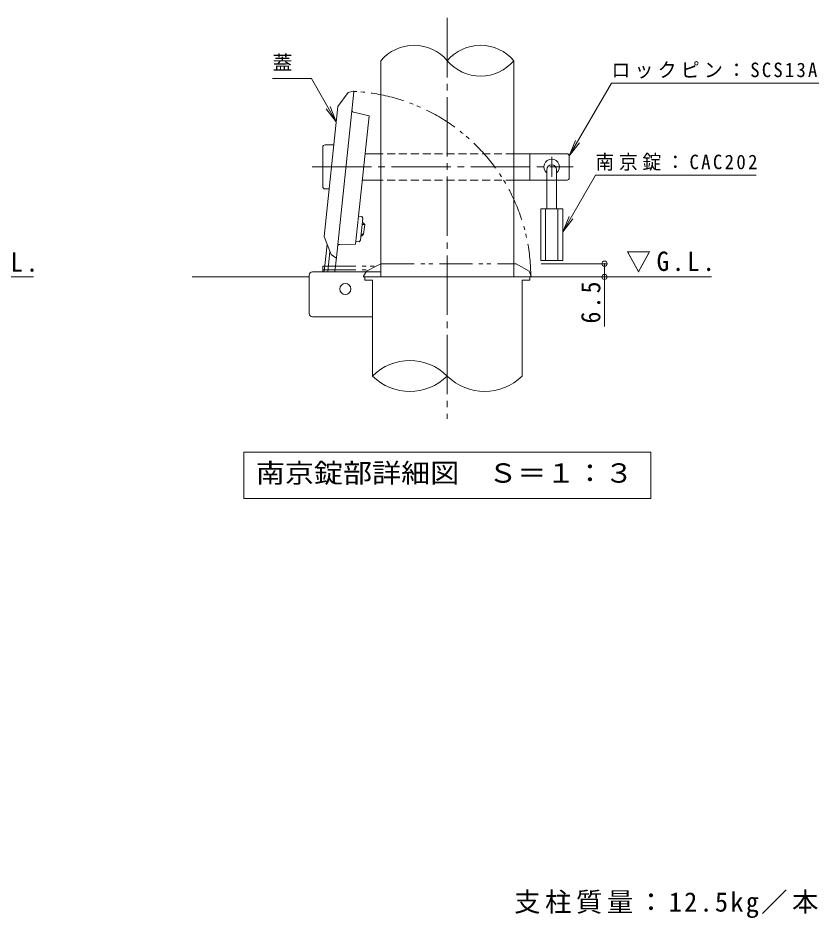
# Model space of a CAD drawing. Units: millimetres on the paper, enlarged 10 times, with parts at other scales. Extents: x -1782 to 1827, y -1370 to 822.
# Drawn here: x 614 to 1827, y -1098 to 266 of the extents above; entities that cross this region are included whole.
import ezdxf
from ezdxf.enums import TextEntityAlignment as Align

# ---------------------------------------------------------------- set-up
doc = ezdxf.new("R2010")
doc.units = ezdxf.units.MM
doc.header["$LTSCALE"] = 10
doc.header["$PDMODE"] = 32
doc.header["$PDSIZE"] = 8
for name, pattern in [('CHAIN1', [8, 5, -1, 1, -1]), ('CHAIN2', [12, 9, -1, 1, -1]), ('DASHED1', [1.8, 1.2, -0.6]), ('DOUBLE_CHAIN1', [8.8, 5, -1, 0.6, -0.6, 0.6, -1])]:
    doc.linetypes.add(name, pattern=pattern)
for name, color, linetype, lineweight in [('C-5', 7, 'Continuous', 9), ('C-E', 6, 'Continuous', 5), ('D-0', 4, 'Continuous', 9), ('D-1', 3, 'Continuous', 9), ('D-4', 7, 'Continuous', 9), ('D-5', 7, 'Continuous', 9), ('D-6', 7, 'Continuous', 9), ('D-9', 7, 'Continuous', 9), ('D-A', 2, 'Continuous', 9), ('D-B', 2, 'Continuous', 9), ('D-E', 4, 'Continuous', 9)]:
    doc.layers.add(name, color=color, linetype=linetype, lineweight=lineweight)
doc.styles.add('ＭＳ ゴシック', font='')
doc.styles.get('ＭＳ ゴシック').set_extended_font_data('MS Gothic')

msp = doc.modelspace()

# ---------------------------------------------------------------- linework, layer by layer
at = {"layer": 'C-E'}
msp.add_line((441.1, -126.53), (637, -126.53), dxfattribs=at)
at = {"layer": 'D-0', "color": 7, "linetype": 'CHAIN2'}
for p, q in [((1263.92, 265.79), (1263.92, -341.9)), ((1059.31, 40.14), (1454.65, 40.14))]:
    msp.add_line(p, q, dxfattribs=at)
at = {"layer": 'D-0'}
for p, q in [((1095.99, -97.21), (1122.41, 154.11)), ((1113.61, 152.67), (1098.24, 131.51)), ((1121.57, 154.83), (1113.61, 152.67)), ((1077.54, -65.51), (1098.24, 131.51)), ((1122.08, 123.09), (1145.39, 117.65)), ((1077.54, -65.51), (1081.48, -75.78)), ((1101.01, -77.41), (1124.93, -76.94)), ((1138.92, -126.53), (1138.92, -131.53)), ((1138.92, -126.53), (1388.17, -126.53)), ((1138.92, -131.53), (1150.58, -131.53)), ((1150.58, -131.53), (1150.58, -276.76)), ((1377.25, -131.53), (1388.92, -131.53)), ((1377.25, -131.53), (1377.25, -276.76)), ((1388.92, -126.53), (1388.92, -131.53)), ((1388.92, -126.53), (1388.92, -131.53))]:
    msp.add_line(p, q, dxfattribs=at)
at = {"layer": 'D-0', "linetype": 'DOUBLE_CHAIN1'}
for p, q in [((1163.9, -106.53), (1157.36, -109.86)), ((1163.9, -106.53), (1368.15, -106.53)), ((1137.56, -126.53), (1390.27, -126.53))]:
    msp.add_line(p, q, dxfattribs=at)
at = {"layer": 'D-0'}
msp.add_lwpolyline([(1145.39, 117.65), (1129.41, -34.32), (1129.39, -34.51)], dxfattribs=at)
at = {"layer": 'D-0', "linetype": 'DOUBLE_CHAIN1'}
for points in [[(1390.9, -125.62), (1387.91, -117.93), (1368.15, -106.53)], [(1157.36, -109.86), (1141.53, -117.93), (1136.94, -125.62)]]:
    msp.add_lwpolyline(points, dxfattribs=at)
at = {"layer": 'D-0'}
for centre, radius, start, end in [((1121.74, 154.18), 0.667, 354, 105.20602), ((1122.84, 126.33), 3.33, 174, 256.87498), ((1101.07, -80.75), 3.33, 91.12502, 174), ((1095.33, -97.14), 0.667, 242.79398, 354), ((1137.56, -125.86), 0.667, 158.79398, 270), ((1207.25, -333.9), 80.48, 45.23975, 134.76025), ((1207.25, -219.62), 80.48, 225.23975, 314.76025), ((1320.58, -219.62), 80.48, 225.23975, 314.76025)]:
    msp.add_arc(centre, radius, start, end, dxfattribs=at)
at = {"layer": 'D-0', "linetype": 'DOUBLE_CHAIN1'}
for centre, radius, start, end in [((1108.93, -126.53), 281.35, 0, 87.23974), ((1390.27, -125.86), 0.667, 270, 21.20602)]:
    msp.add_arc(centre, radius, start, end, dxfattribs=at)
at = {"layer": 'D-1'}
for p, q in [((1163.08, -126.53), (1163.08, 201.06)), ((1364.75, -126.53), (1364.75, 201.06)), ((1059.75, -118.86), (1163.08, -118.86)), ((1054.75, -182.19), (1054.75, -123.86)), ((1059.75, -187.19), (1150.58, -187.19))]:
    msp.add_line(p, q, dxfattribs=at)
at = {"layer": 'D-1', "color": 4}
for p, q in [((1129.39, -34.51), (1124.93, -76.94)), ((1081.48, -75.78), (1087.86, -92.37)), ((1087.86, -92.37), (1095.02, -97.73))]:
    msp.add_line(p, q, dxfattribs=at)
at = {"layer": 'D-1'}
for centre, radius, start, end in [((1213.5, 158.26), 66.14, 40.32968, 139.67032), ((1314.33, 158.26), 66.14, 40.32968, 139.67032), ((1314.33, 243.86), 66.14, 220.32968, 319.67032), ((1059.75, -123.86), 5, 90, 180), ((1059.75, -182.19), 5, 180, 270)]:
    msp.add_arc(centre, radius, start, end, dxfattribs=at)
at = {"layer": 'D-4'}
for p, q in [((1505.04, -106.53), (1405.99, -106.53)), ((1502.04, -106.53), (1502.04, -201.76)), ((1505.04, -126.53), (1428.11, -126.53))]:
    msp.add_line(p, q, dxfattribs=at)
for p in [(1502.04, -106.53), (1502.04, -126.53)]:
    msp.add_point(p, dxfattribs=at)
at = {"layer": 'D-5'}
for p, q in [((1058, 174.02), (999.19, 174.02)), ((1095.83, 108.5), (1058, 174.02)), ((1448.69, 56.81), (1512.46, 167.27)), ((1512.46, 167.27), (1826.84, 167.27)), ((1095.83, 108.5), (1080.61, 128.33)), ((1095.83, 108.5), (1086.26, 131.6)), ((1448.69, 56.81), (1458.26, 79.9)), ((1448.69, 56.81), (1463.91, 76.64)), ((1438.69, -58.22), (1488.18, 27.4)), ((1488.18, 27.4), (1731.78, 27.4)), ((1438.69, -58.22), (1448.25, -35.13)), ((1438.69, -58.22), (1453.91, -38.39)), ((955.92, -392.25), (1571.92, -392.25)), ((1571.92, -392.25), (1571.92, -462.25))]:
    msp.add_line(p, q, dxfattribs=at)
msp.add_lwpolyline([(955.92, -392.25), (955.92, -462.25), (1571.92, -462.25)], dxfattribs=at)
at = {"layer": 'D-6'}
for p, q in [((1075.35, 10.14), (1075.35, 70.14)), ((1078.69, 73.47), (1092.14, 73.47)), ((1163.08, 60.14), (1139.34, 60.14)), ((1445.35, 60.14), (1364.75, 60.14)), ((1388.69, 60.14), (1388.69, 20.14)), ((1448.69, 56.81), (1448.69, 23.47)), ((1163.08, 20.14), (1135.14, 20.14)), ((1445.35, 20.14), (1364.75, 20.14)), ((1085.14, 6.81), (1078.69, 6.81))]:
    msp.add_line(p, q, dxfattribs=at)
at = {"layer": 'D-6', "linetype": 'DASHED1'}
for p, q in [((1364.75, 60.14), (1163.08, 60.14)), ((1364.75, 20.14), (1163.08, 20.14))]:
    msp.add_line(p, q, dxfattribs=at)
at = {"layer": 'D-6', "linetype": 'CHAIN1'}
msp.add_line((1422.02, 55.2), (1422.02, 24.99), dxfattribs=at)
at = {"layer": 'D-6', "color": 2}
for p, q in [((1138.77, -47.39), (1134.79, -46.97)), ((1136.39, -44.46), (1135.07, -44.32)), ((1136.39, -44.46), (1138.77, -47.39)), ((1137.23, -61.98), (1138.77, -47.39)), ((1134.3, -64.35), (1132.98, -64.21)), ((1137.23, -61.98), (1133.25, -61.56)), ((1134.3, -64.35), (1137.23, -61.98)), ((1077.63, -118.86), (1082.01, -77.15))]:
    msp.add_line(p, q, dxfattribs=at)
at = {"layer": 'D-6', "color": 2, "linetype": 'DOUBLE_CHAIN1'}
for q in [(1156.05, -110.53), (1075.22, -118.86)]:
    msp.add_line((1075.22, -110.53), q, dxfattribs=at)
at = {"layer": 'D-6', "color": 6, "lineweight": 5}
for p, q in [((1054.75, -126.53), (877.33, -126.53)), ((1388.17, -126.53), (1663.93, -126.53))]:
    msp.add_line(p, q, dxfattribs=at)
at = {"layer": 'D-6'}
for centre, radius, start, end in [((1078.69, 70.14), 3.33, 90, 180), ((1445.35, 56.81), 3.33, 0, 90), ((1422.02, 40.14), 11.67, 310.00473, 229.99223), ((1445.35, 23.47), 3.33, 270, 0), ((1078.69, 10.14), 3.33, 180, 270)]:
    msp.add_arc(centre, radius, start, end, dxfattribs=at)
at = {"layer": 'D-9'}
for p, q in [((1082.99, -118.86), (1086.22, -88.11)), ((1093.71, -118.86), (1095.99, -97.21))]:
    msp.add_line(p, q, dxfattribs=at)
at = {"layer": 'D-9', "linetype": 'DOUBLE_CHAIN1'}
msp.add_line((1075.22, -115.86), (1145.6, -115.86), dxfattribs=at)
at = {"layer": 'D-A'}
for p, q in [((1414.52, 35.97), (1414.52, -23.19)), ((1429.52, 35.97), (1429.52, -23.19)), ((1405.36, -23.19), (1405.36, -101.53)), ((1405.36, -23.19), (1438.69, -23.19)), ((1412.86, -23.19), (1412.86, -101.53)), ((1431.19, -23.19), (1431.19, -101.53)), ((1438.69, -23.19), (1438.69, -101.53)), ((1405.36, -101.53), (1438.69, -101.53))]:
    msp.add_line(p, q, dxfattribs=at)
msp.add_arc((1422.02, 35.97), 7.5, 0, 180, dxfattribs=at)
at = {"layer": 'D-B'}
for p, q in [((1134.59, -35.06), (1129.39, -34.51)), ((1135.76, -37.69), (1132.28, -70.84)), ((1135.76, -37.69), (1134.59, -35.06)), ((1130.58, -73.18), (1125.39, -72.63)), ((1132.28, -70.84), (1130.58, -73.18))]:
    msp.add_line(p, q, dxfattribs=at)
at = {"layer": 'D-E'}
msp.add_circle((1109.42, -144.86), 8.33, dxfattribs=at)

# ---------------------------------------------------------------- texts
at = {"layer": 'C-5', "color": 2, "char_height": 29.33, "attachment_point": 7, "style": 'ＭＳ ゴシック'}
for s, insert in [('\\T1.22;\\W0.95;▽G.L.', (509.74, -121.3)), ('\\T1.17;支柱質量：12.5kg／本', (1365.16, -1098.11))]:
    msp.add_mtext(s, dxfattribs=dict(at, insert=insert))
at = {"layer": 'D-4', "color": 2, "insert": (1534.51, -120.19), "char_height": 29.33, "attachment_point": 7, "style": 'ＭＳ ゴシック'}
msp.add_mtext('\\T1.22;\\W0.95;▽G.L.', dxfattribs=at)
at = {"layer": 'D-4', "color": 2, "insert": (1496.13, -197.16), "char_height": 29.33, "attachment_point": 7, "rotation": 90, "style": 'ＭＳ ゴシック'}
msp.add_mtext('\\T1.27;\\W0.9;6.5', dxfattribs=at)
at = {"layer": 'D-5', "style": 'ＭＳ ゴシック'}
msp.add_text('蓋', height=21.99, dxfattribs=at).set_placement((999.19, 180.69), align=Align.BOTTOM_LEFT)
at = {"layer": 'D-5', "color": 2, "style": 'ＭＳ ゴシック', "width": 1.1}
msp.add_text('南京錠部詳細図\u3000Ｓ＝１：３', height=29.33, dxfattribs=at).set_placement((973.92, -447.25), align=Align.BOTTOM_LEFT)
at = {"layer": 'D-5', "char_height": 21.99, "attachment_point": 7, "style": 'ＭＳ ゴシック'}
for s, insert in [('\\T1.23;\\W0.95;ロックピン：SCS13A', (1512.46, 173.93)), ('\\T1.25;\\W0.95;南京錠：CAC202', (1488.18, 34.07))]:
    msp.add_mtext(s, dxfattribs=dict(at, insert=insert))

doc.saveas('drawing.dxf')
